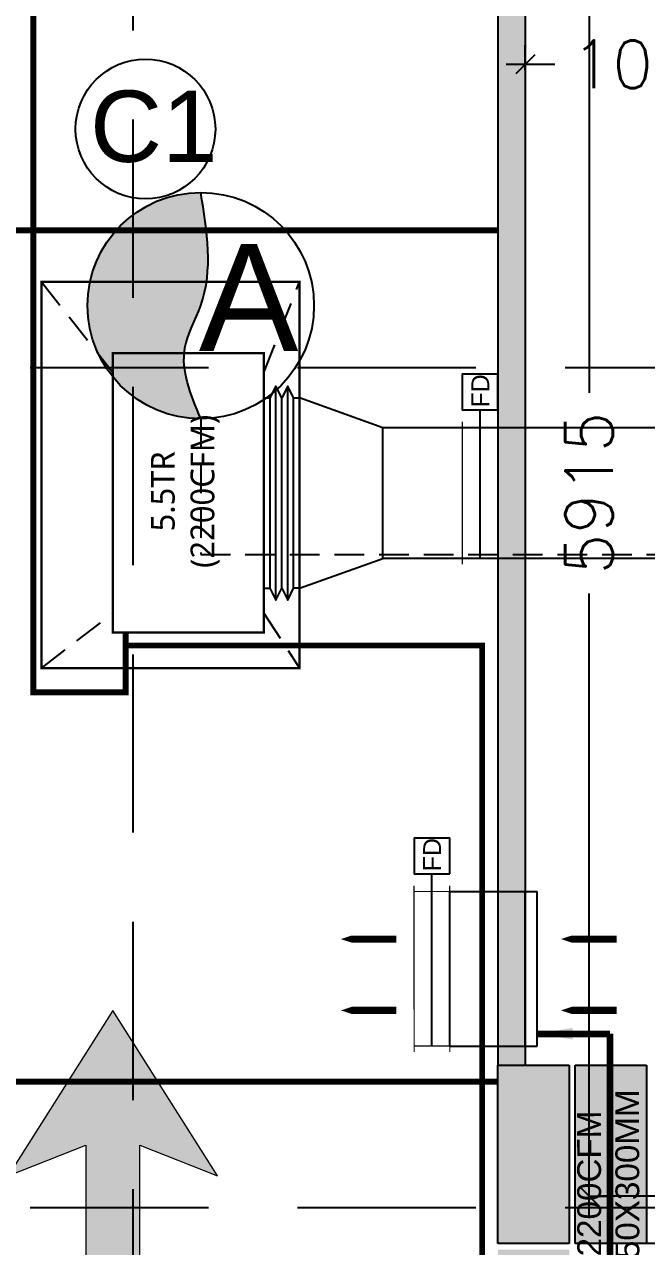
# Model space of a CAD drawing. Extents: x 11598203 to 11995143, y -3849975 to -3698974.
# Drawn here: x 11933928 to 11936544, y -3809184 to -3804042 of the extents above; entities that cross this region are included whole.
import ezdxf

# ---------------------------------------------------------------- set-up
doc = ezdxf.new("R2010")
doc.units = 0
doc.header["$MEASUREMENT"] = 0
doc.header["$PDMODE"] = 35
doc.linetypes.add('HIDDEN', pattern=[0.375, 0.25, -0.125])
doc.layers.get('0').update_dxf_attribs({"linetype": 'CONTINUOUS'})
doc.layers.get('Defpoints').update_dxf_attribs({"linetype": 'CONTINUOUS'})
for name, color, linetype in [('GRID LINES', 9, 'CONTINUOUS'), ('HATCH', 7, 'CONTINUOUS'), ('MEP_HVAC_AIR_TIGHT_PARTITION', 21, 'CONTINUOUS'), ('MEP_HVAC_COPPER_PIPE', 5, 'CONTINUOUS'), ('MEP_HVAC_FIRE DAMPER', 40, 'CONTINUOUS'), ('MEP_HVAC_RA_DUCT', 1, 'CONTINUOUS'), ('MEP_HVAC_SA_DUCT', 3, 'CONTINUOUS'), ('SECTION', 8, 'CONTINUOUS')]:
    doc.layers.add(name, color=color, linetype=linetype)
for name, color, linetype, lineweight in [('HTL-AC UNIT', 5, 'CONTINUOUS', 25), ('HVAC 3RD TYPICAL FLOOR$0$M-HVAC-RA DUCT', 1, 'CONTINUOUS', 0), ('MEP_HVAC_TEXT', 7, 'CONTINUOUS', 0)]:
    doc.layers.add(name, color=color, linetype=linetype, lineweight=lineweight)
doc.styles.add('DT', font='romans.shx')
doc.styles.get("Standard").update_dxf_attribs({"font": 'arial.ttf'})
doc.dimstyles.get("Standard").update_dxf_attribs({"dimscale": 0.7, "dimtxt": 300, "dimasz": 150, "dimexe": 200, "dimexo": 200, "dimgap": 0.25, "dimtad": 3, "dimlfac": 0.001, "dimzin": 0, "dimdsep": 46, "dimtxsty": 'Standard', "dimblk": 'ARCHTICK', "dimcen": 0.09, "dimdle": 200, "dimclrd": 256, "dimclre": 256, "dimclrt": 6, "dimadec": 0, "dimazin": 0, "dimtfac": 1, "dimtofl": 0, "dimtmove": 0, "dimatfit": 3, "dimfxl": 1, "dimtolj": 1, "dimtzin": 0, "dimarcsym": 0})

# ---------------------------------------------------------------- blocks, each defined once
blk = doc.blocks.new('8TH FLOOR')
at = {"ltscale": 500}
for points in [[(-40894.9999999404, 5479.999130359851), (-41009.9999996461, 5479.999130359851), (-41009.99999979325, 4199.999999994878), (-40895.00000009127, 4199.999999994878)], [(-41009.99999964423, 2199.999999994878), (-40894.99999994226, 2199.999999994878), (-40894.99999994226, 4199.999999994878), (-41009.99999964423, 4199.999999994878)], [(-40894.99999994226, 2199.999999994878), (-41009.99999964423, 2199.999999994878), (-41009.99999964423, 750.000869629439), (-40894.99999994226, 750.0008696299046)]]:
    blk.add_hatch(color=8, dxfattribs=at).paths.add_polyline_path(points)
at = {"lineweight": 0, "ltscale": 500}
blk.add_hatch(color=8, dxfattribs=at).paths.add_polyline_path([(-42515.7479118146, 413.8588872677647), (-42188.7479118146, 284.8588872677647), (-42629.24791181274, 980.3852030560374), (-43069.74791181274, 284.8588872663677), (-42742.74791181274, 413.8588872654364), (-42742.74791181274, -559.1411127331667), (-42515.74791181274, -559.1411127331667)])
at = {"layer": 'HATCH', "ltscale": 500}
h = blk.add_hatch(color=32, dxfattribs=at)
h.dxf.hatch_style = 1
h.paths.add_polyline_path([(-44309.99999993667, 10129.99999998417), (-44009.99999964237, 10129.99999998417), (-44009.99999964237, 9229.999999986961), (-44309.99999993667, 9229.999999986961)])
h.paths.add_polyline_path([(-6929.999999688938, 6229.99999998929), (-6629.999999688938, 6229.99999998929), (-6629.999999688938, 5251.73913045926), (-6929.999999688938, 5251.73913045926)])
h.paths.add_polyline_path([(-899.9999996982515, 6264.99999998929), (1.862645149230957e-09, 6264.99999998929), (1.862645149230957e-09, 5964.999999990221), (-899.9999996982515, 5964.999999990221)])
h.paths.add_polyline_path([(-31623.74347890913, -10479.99999998743), (-31023.74347890913, -10479.99999998743), (-31023.74347890913, -10779.9999999865), (-31623.74347890913, -10779.9999999865)])
h.paths.add_polyline_path([(-36804.99999965169, -13009.9999999837), (-36054.99999964982, -13009.9999999837), (-36054.99999964982, -13309.99999998324), (-36804.99999965169, -13309.99999998324)])
h.paths.add_polyline_path([(-26484.99999966472, 199.9999999990687), (-26184.99999996461, 199.9999999990687), (-26184.99999996461, -700.0008696326986), (-26484.99999966472, -700.0008696326986)])
h.paths.add_polyline_path([(-36354.99999994971, -17734.99913034542), (-36054.99999964982, -17734.99913034542), (-36054.99999964982, -18484.99999997485), (-36354.99999994971, -18484.99999997485)])
h.paths.add_polyline_path([(-4099.999999992549, 199.9999999995343), (-3499.999999992549, 200), (-3499.999999992549, -100), (-4099.999999992549, -100.0000000004657)])
h.paths.add_polyline_path([(-47739.99999963492, 18319.99999997579), (-46989.99999963678, 18319.99999997579), (-46989.99999963678, 18019.99999997439), (-47739.99999963492, 18019.99999997439)])
h.paths.add_polyline_path([(-47739.99999963492, 14789.99999997998), (-46839.99999963678, 14789.99999997998), (-46839.99999963678, 14489.99999997905), (-47739.99999963492, 14489.99999997905)])
h.paths.add_polyline_path([(-10758.26086936891, 299.9999999981374), (-9929.999999687076, 299.9999999981374), (-9929.999999687076, -9.313225746154785e-10), (-10758.26086936891, -9.313225746154785e-10)])
h.paths.add_polyline_path([(-36804.99999965169, -7679.999999991152), (-36054.99999964982, -7679.999999991152), (-36054.99999964982, -7979.999999990687), (-36804.99999965169, -7979.999999990687)])
h.paths.add_polyline_path([(-34514.99999965541, 900.0008696289733), (-34214.99999965355, 900.0008696289733), (-34214.99999965355, -9.313225746154785e-10), (-34514.99999965541, -9.313225746154785e-10)])
h.paths.add_polyline_path([(-40684.99999994412, 750.0008696299046), (-40384.99999964423, 750.0008696299046), (-40384.99999964423, -9.313225746154785e-10), (-40684.99999994412, -9.313225746154785e-10)])
h.paths.add_polyline_path([(-41009.99999964423, -25.00000000093132), (-40709.9999996461, -25.00000000093132), (-40709.9999996461, -775.0008696322329), (-41009.99999964423, -775.0008696322329)])
h.paths.add_polyline_path([(-47739.99999963492, 29189.99999996088), (-46989.99999963678, 29189.99999996088), (-46989.99999963678, 28889.99999995949), (-47739.99999963492, 28889.99999995949)])
h.paths.add_polyline_path([(-899.9999997001141, 29189.99999995902), (0, 29189.99999995902), (0, 28889.99999996042), (-899.9999997001141, 28889.99999996042)])
h.paths.add_polyline_path([(-47839.99999963678, 10129.99999998417), (-47539.99999993294, 10129.99999998417), (-47539.99999993294, 9229.99999998603), (-47839.99999963678, 9229.99999998603)])
h.paths.add_polyline_path([(-41009.99999964423, 750.0008696299046), (-40709.9999996461, 750.0008696299046), (-40709.9999996461, -9.313225746154785e-10), (-41009.99999964423, -9.313225746154785e-10)])
h.paths.add_polyline_path([(-999.9999999944121, 42919.99999993807), (-699.9999996963888, 42919.99999993807), (-699.9999996963888, 43898.26086947182), (-999.9999999944121, 43898.26086947182)])
h.paths.add_polyline_path([(-47739.99999963492, 21919.9999999702), (-46989.99999963678, 21919.9999999702), (-46989.99999963678, 21619.99999996973), (-47739.99999963492, 21619.99999996973)])
h.paths.add_polyline_path([(-19284.99999967404, 199.9999999990687), (-18984.9999996759, 199.9999999990687), (-18984.9999996759, -700.0008696326986), (-19284.99999967404, -700.0008696326986)])
h.paths.add_polyline_path([(-899.9999996982515, 49149.99999993155), (1.862645149230957e-09, 49149.99999993155), (1.862645149230957e-09, 48849.99999993294), (-899.9999996982515, 48849.99999993294)])
h.paths.add_polyline_path([(-899.9999997001141, 32789.9999999539), (0, 32789.9999999539), (0, 32489.9999999539), (-899.9999997001141, 32489.9999999539)])
h.paths.add_polyline_path([(-47739.99999963492, 25519.99999996601), (-46989.99999963678, 25519.99999996601), (-46989.99999963678, 25219.99999996461), (-47739.99999963492, 25219.99999996461)])
h.paths.add_polyline_path([(-15684.99999997579, 6229.999999991152), (-15384.99999967776, 6229.999999991152), (-15384.99999967776, 5329.999130359385), (-15684.99999997579, 5329.999130359385)])
h.paths.add_polyline_path([(-899.9999996982515, 25519.99999996414), (1.862645149230957e-09, 25519.99999996414), (1.862645149230957e-09, 25219.99999996461), (-899.9999996982515, 25219.99999996461)])
h.paths.add_polyline_path([(-39509.99999964796, -13009.9999999837), (-38759.99999964796, -13009.9999999837), (-38759.99999964796, -13309.99999998324), (-39509.99999964796, -13309.99999998324)])
h.paths.add_polyline_path([(-42694.99999964237, 39919.99999994319), (-42394.99999994226, 39919.99999994319), (-42394.99999994226, 39319.99913031235), (-42694.99999964237, 39319.99913031235)])
h.paths.add_polyline_path([(-47739.99999959394, 39919.99999994319), (-46839.99999963678, 39919.99999994319), (-46839.99999963678, 39619.99999994365), (-47739.99999959394, 39619.99999994365)])
h.paths.add_polyline_path([(-899.9999996963888, 39919.99999994319), (-99.99999999813735, 39919.99999994319), (-99.99999999813735, 39619.99999994319), (-899.9999996963888, 39619.99999994319)])
h.paths.add_polyline_path([(-4099.999999992549, 11189.99999998277), (-3401.09994309023, 11189.99999998277), (-3401.09994309023, 10889.99999998463), (-4099.999999992549, 10889.99999998463)])
h.paths.add_polyline_path([(-31623.74347890913, -7729.999999990687), (-31023.74347890913, -7729.999999990687), (-31023.74347890913, -8029.999999990221), (-31623.74347890913, -8029.999999990221)])
h.paths.add_polyline_path([(-44759.99999963865, -18184.99999997532), (-44009.99999964237, -18184.99999997532), (-44009.99999964237, -18484.99999997485), (-44759.99999963865, -18484.99999997485)])
h.paths.add_polyline_path([(-6929.999999690801, 299.9999999981374), (-6101.739130310714, 299.9999999981374), (-6101.739130310714, -9.313225746154785e-10), (-6929.999999690801, -9.313225746154785e-10)])
h.paths.add_polyline_path([(-899.9999996982515, 18319.99999997392), (1.862645149230957e-09, 18319.99999997392), (1.862645149230957e-09, 18019.99999997439), (-899.9999996982515, 18019.99999997439)])
h.paths.add_polyline_path([(-48040.00086926669, -18184.99999997532), (-47289.99999993481, -18184.99999997532), (-47289.99999993481, -18484.99999997485), (-48040.00086926669, -18484.99999997485)])
h.paths.add_polyline_path([(-42694.99999964237, 43520.00086956983), (-42394.99999994226, 43520.00086956983), (-42394.99999994226, 42919.99999993946), (-42694.99999964237, 42919.99999993946)])
h.paths.add_polyline_path([(-39509.99999964796, -10529.99999998696), (-38759.99999964796, -10529.99999998696), (-38759.99999964796, -10829.9999999865), (-39509.99999964796, -10829.9999999865)])
h.paths.add_polyline_path([(-42369.99999934621, 43520.00086956983), (-42069.99999964237, 43520.00086956983), (-42069.99999964237, 42919.99999993946), (-42369.99999934621, 42919.99999993946)])
h.paths.add_polyline_path([(-39509.99999964796, -7679.999999991152), (-38759.99999964796, -7679.999999991152), (-38759.99999964796, -7979.999999990687), (-39509.99999964796, -7979.999999990687)])
h.paths.add_polyline_path([(-46359.99999963865, 43820.00086941989), (-46059.99999993853, 43820.00086941989), (-46059.99999993853, 42919.99999993807), (-46359.99999963865, 42919.99999993807)])
h.paths.add_polyline_path([(-899.9999997038394, 299.9999999981374), (0, 299.9999999981374), (0, -4.656612873077393e-10), (-899.9999997038394, -4.656612873077393e-10)])
h.paths.add_polyline_path([(-28249.9999999553, 51450.00086941058), (-27950.00000025518, 51450.00086941058), (-27950.00000025518, 50549.99999992875), (-28249.9999999553, 50549.99999992875)])
h.paths.add_polyline_path([(-22219.99999996834, 51450.00086941198), (-21920.00000026822, 51450.00086941198), (-21920.00000026822, 50549.99999993015), (-22219.99999996834, 50549.99999993015)])
h.paths.add_polyline_path([(-44309.99999993667, 750.0008696299046), (-44009.99999964237, 750.0008696299046), (-44009.99999964237, -9.313225746154785e-10), (-44309.99999993667, -9.313225746154785e-10)])
h.paths.add_polyline_path([(-42369.99999934621, 39919.99999994319), (-42069.99999964237, 39919.99999994319), (-42069.99999964237, 39319.99913031235), (-42369.99999934621, 39319.99913031235)])
h.paths.add_polyline_path([(-31549.99999965541, 51450.00086941151), (-31249.9999999553, 51450.00086941151), (-31249.9999999553, 50549.99999992969), (-31549.99999965541, 50549.99999992969)])
h.paths.add_polyline_path([(-46359.99999963865, 49700.00086941384), (-46059.99999993481, 49700.00086941384), (-46059.99999993481, 48949.99999993155), (-46359.99999963865, 48949.99999993155)])
h.paths.add_polyline_path([(-42694.99999964237, 36319.99999994878), (-42394.99999994226, 36319.99999994878), (-42394.99999994226, 35719.99913031748), (-42694.99999964237, 35719.99913031748)])
h.paths.add_polyline_path([(-42369.99999934621, 35719.99913031748), (-42069.99999964237, 35719.99913031748), (-42069.99999964237, 36319.99999994785), (-42369.99999934621, 36319.99999994785)])
h.paths.add_polyline_path([(-44309.99999993667, 15239.99999997811), (-44009.99999964237, 15239.99999997811), (-44009.99999964237, 14489.99999997998), (-44309.99999993667, 14489.99999997998)])
h.paths.add_polyline_path([(-42694.99999964237, 49700.00086941384), (-42394.99999993853, 49700.00086941384), (-42394.99999993853, 48949.99999993155), (-42694.99999964237, 48949.99999993155)])
h.paths.add_polyline_path([(-44760.00086956844, -25.00000000093132), (-44009.99999964237, -25.00000000093132), (-44009.99999964237, -325.0000000004657), (-44760.00086956844, -325.0000000004657)])
h.paths.add_polyline_path([(-15684.99999997765, 199.9999999990687), (-15384.99999967963, 199.9999999990687), (-15384.99999967963, -700.0008696326986), (-15684.99999997765, -700.0008696326986)])
h.paths.add_polyline_path([(-39509.99999964796, -5199.999999994412), (-38759.99999964796, -5199.999999994412), (-38759.99999964796, -5499.999999993946), (-39509.99999964796, -5499.999999993946)])
h.paths.add_polyline_path([(-44309.99999993667, 6229.999999989755), (-44009.99999964237, 6229.999999989755), (-44009.99999964237, 5479.999130359851), (-44309.99999993667, 5479.999130359851)])
h.paths.add_polyline_path([(-36354.99999994971, -25.00000000093132), (-36054.99999964982, -25.00000000093132), (-36054.99999964982, -775.0008696322329), (-36354.99999994971, -775.0008696322329)])
h.paths.add_polyline_path([(-22884.99999967031, 199.9999999990687), (-22584.99999967031, 199.9999999990687), (-22584.99999967031, -700.0008696326986), (-22884.99999967031, -700.0008696326986)])
h.paths.add_polyline_path([(-899.9999997001141, 36319.99999994785), (1.862645149230957e-09, 36319.99999994785), (1.862645149230957e-09, 36019.99999994831), (-899.9999997001141, 36019.99999994831)])
h.paths.add_polyline_path([(-47739.99999963492, 32789.99999995483), (-46989.99999963678, 32789.99999995483), (-46989.99999963678, 32489.99999995437), (-47739.99999963492, 32489.99999995437)])
h.paths.add_polyline_path([(-6929.999999690801, -25.00000000093132), (-6329.999130060896, -25.00000000093132), (-6329.999130060896, -325.0000000004657), (-6929.999999690801, -325.0000000004657)])
h.paths.add_polyline_path([(-41009.99999964423, -17734.99913034542), (-40709.9999996461, -17734.99913034542), (-40709.9999996461, -18484.99999997485), (-41009.99999964423, -18484.99999997485)])
h.paths.add_polyline_path([(-36804.99999965169, -5199.999999994412), (-36054.99999964982, -5199.999999994412), (-36054.99999964982, -5499.999999993015), (-36804.99999965169, -5499.999999993015)])
h.paths.add_polyline_path([(-48015.00043445081, -25.00000000093132), (-47264.99956511892, -25.00000000093132), (-47264.99956511892, -325.0000000004657), (-48015.00043445081, -325.0000000004657)])
h.paths.add_polyline_path([(-10530.000869615, -25.00000000093132), (-9929.999999687076, -25.00000000093132), (-9929.999999687076, -325.0000000004657), (-10530.000869615, -325.0000000004657)])
h.paths.add_polyline_path([(-46839.99999963678, 36319.99999994878), (-47739.99999929406, 36319.99999994878), (-47739.99999929406, 36019.99999994971), (-46839.99999963678, 36019.99999994971)])
h.paths.add_polyline_path([(-34514.99999965541, 6229.999999991152), (-34214.99999965169, 6229.999999991152), (-34214.99999965169, 5329.999130359851), (-34514.99999965541, 5329.999130359851)])
h.paths.add_polyline_path([(-30084.999999661, 199.9999999990687), (-29784.99999965914, 199.9999999990687), (-29784.99999965914, -700.0008696326986), (-30084.999999661, -700.0008696326986)])
h.paths.add_polyline_path([(-36804.99999965169, -10529.99999998696), (-36054.99999964982, -10529.99999998696), (-36054.99999964982, -10829.9999999865), (-36804.99999965169, -10829.9999999865)])
h.paths.add_polyline_path([(-10229.99999998137, 6229.99999998929), (-9929.999999685213, 6229.99999998929), (-9929.999999685213, 5329.999130359385), (-10229.99999998137, 5329.999130359385)])
h.paths.add_polyline_path([(-899.9999997001141, 14789.99999997811), (0, 14789.99999997811), (0, 14489.99999997905), (-899.9999997001141, 14489.99999997905)])
h.paths.add_polyline_path([(-899.9999996982515, 9529.999999985565), (78.26086968556046, 9529.999999985565), (78.26086968556046, 9229.99999998603), (-899.9999996982515, 9229.99999998603)])
h.paths.add_polyline_path([(-39939.99999964423, 49850.00086956192), (-39639.99999964796, 49850.00086956192), (-39639.99999964796, 48949.99999993155), (-39939.99999964423, 48949.99999993155)])
edge = h.paths.add_edge_path()
edge.add_line((-19434.99999996834, 49850.00086941803), (-19434.99999996834, 48949.99999993201))
edge.add_line((-6929.999999690801, 9229.99999998603), (-5951.739130010828, 9229.99999998603))
edge.add_line((-41009.99999964423, 15239.99999997811), (-41009.99999964423, 14489.99999997905))
edge.add_line((-19134.99999967404, 42919.99999993946), (-19134.99999967217, 43820.00086941989))
edge.add_line((-40709.9999996461, 5479.999130359851), (-40709.9999996461, 6229.999999989755))
edge.add_line((-40684.99999994412, 6229.999999989755), (-40684.99999994412, 5479.999130359851))
h.paths.add_polyline_path([(-22219.99999967217, 9529.999999986496), (-21319.99913033843, 9529.999999986496), (-21319.99913033843, 9229.99999998603), (-22219.99999967217, 9229.99999998603)])
h.paths.add_polyline_path([(-37579.99999994598, 10129.99999998417), (-37279.99999964982, 10129.99999998417), (-37279.99999964982, 9230.000000179745), (-37579.99999994598, 9230.000000179745)])
h.paths.add_polyline_path([(-40684.99999994412, 9979.999999985565), (-40384.99999964423, 9979.999999985565), (-40384.99999964423, 9229.99999998603), (-40684.99999994412, 9229.99999998603)])
h.paths.add_polyline_path([(-40684.99999994412, 6229.999999989755), (-40384.99999964423, 6229.999999989755), (-40384.99999964423, 5479.999130359851), (-40684.99999994412, 5479.999130359851)])
h.paths.add_polyline_path([(-32228.26086933725, 9529.999999985565), (-31249.99999995343, 9529.999999985565), (-31249.99999995343, 9229.99999998603), (-32228.26086933725, 9229.99999998603)])
h.paths.add_polyline_path([(-30424.13043435104, 6229.999999990687), (-29445.86956496723, 6229.999999990687), (-29445.86956496723, 5929.999999990221), (-30424.13043435104, 5929.999999990221)])
h.paths.add_polyline_path([(-16860.00086900964, 9529.999999985565), (-15959.9999996759, 9529.999999985565), (-15959.9999996759, 9229.99999998603), (-16860.00086900964, 9229.99999998603)])
h.paths.add_polyline_path([(-28249.99999995902, 9529.999999986496), (-27271.73913027905, 9529.999999986496), (-27271.73913027905, 9229.99999998603), (-28249.99999995902, 9229.99999998603)])
h.paths.add_polyline_path([(-10830.00086931512, 9529.999999985565), (-9929.999999685213, 9529.999999985565), (-9929.999999685213, 9229.99999998603), (-10830.00086931512, 9229.99999998603)])
h.paths.add_polyline_path([(-41009.99999964423, 9979.999999985565), (-40709.9999996461, 9979.999999985565), (-40709.9999996461, 9229.99999998603), (-41009.99999964423, 9229.99999998603)])
h.paths.add_polyline_path([(-41009.99999964423, 6229.999999989755), (-40709.9999996461, 6229.999999989755), (-40709.9999996461, 5479.999130359851), (-41009.99999964423, 5479.999130359851)])
h.paths.add_polyline_path([(-16860.00086900964, 36319.99999994785), (-15959.9999996759, 36319.99999994785), (-15959.9999996759, 36019.99999994878), (-16860.00086900964, 36019.99999994878)], flags=16)
h.paths.add_polyline_path([(-22219.99999967217, 43520.00086956937), (-21919.99999967031, 43520.00086956937), (-21919.99999967031, 42919.9999999404), (-22219.99999967217, 42919.9999999404)], flags=16)
h.paths.add_polyline_path([(-22219.99999967217, 29189.99999995902), (-21319.99913033657, 29189.99999995902), (-21319.99913033657, 28889.99999995949), (-22219.99999967217, 28889.99999995949)], flags=16)
h.paths.add_polyline_path([(-25449.99999966286, 45379.9999999362), (-24849.99913003296, 45379.9999999362), (-24849.99913003296, 45079.99999993667), (-25449.99999966286, 45079.99999993667)], flags=16)
h.paths.add_polyline_path([(-25449.999999661, 43219.99999993946), (-24849.99913003296, 43219.99999993946), (-24849.99913003296, 42919.99999993993), (-25449.999999661, 42919.99999993993)], flags=16)
h.paths.add_polyline_path([(-16860.00086901151, 14789.99999997811), (-15959.9999996759, 14789.99999997811), (-15959.9999996759, 14489.99999997998), (-16860.00086901151, 14489.99999997998)], flags=16)
h.paths.add_polyline_path([(-41009.99999964423, 15239.99999997811), (-40709.9999996461, 15239.99999997811), (-40709.9999996461, 14489.99999997905), (-41009.99999964423, 14489.99999997905)], flags=16)
h.paths.add_polyline_path([(-31249.99999994598, 25219.99999994226), (-32150.00086928345, 25219.99999994226), (-32150.00086928345, 25519.99999996321), (-31249.99999994598, 25519.99999996321)], flags=16)
h.paths.add_polyline_path([(-38180.00086927973, 18319.99999997392), (-37279.99999965169, 18319.99999997392), (-37279.99999965169, 18019.99999997439), (-38180.00086927973, 18019.99999997439)], flags=16)
h.paths.add_polyline_path([(-31549.99999965355, 15089.99999997765), (-31249.99999995716, 15089.99999997765), (-31249.99999995716, 14189.99999997951), (-31549.99999965355, 14189.99999997951)], flags=16)
h.paths.add_polyline_path([(-38180.00086927973, 14789.99999997811), (-37279.99999965169, 14789.99999997811), (-37279.99999965169, 14489.99999997905), (-38180.00086927973, 14489.99999997905)], flags=16)
h.paths.add_polyline_path([(-22219.99999967217, 18319.99999997392), (-21319.99913033843, 18319.99999997392), (-21319.99913033843, 18019.99999997439), (-22219.99999967217, 18019.99999997439)], flags=16)
h.paths.add_polyline_path([(-40684.99999994412, 15239.99999997811), (-40384.99999964423, 15239.99999997811), (-40384.99999964423, 14489.99999997905), (-40684.99999994412, 14489.99999997905)], flags=16)
h.paths.add_polyline_path([(-38180.00086927973, 21919.99999996927), (-37279.99999965169, 21919.99999996927), (-37279.99999965169, 21619.99999996973), (-38180.00086927973, 21619.99999996973)], flags=16)
h.paths.add_polyline_path([(-16860.00086900778, 32789.9999999539), (-15959.9999996759, 32789.9999999539), (-15959.9999996759, 32489.99999995437), (-16860.00086900778, 32489.99999995437)], flags=16)
h.paths.add_polyline_path([(-16860.00086900964, 21919.99999996927), (-15959.9999996759, 21919.99999996927), (-15959.9999996759, 21619.99999996973), (-16860.00086900964, 21619.99999996973)], flags=16)
h.paths.add_polyline_path([(-16860.00086901151, 25519.99999996508), (-15959.99999967776, 25519.99999996508), (-15959.99999967776, 25219.99999996414), (-16860.00086901151, 25219.99999996414)], flags=16)
h.paths.add_polyline_path([(-13359.99999968149, 11189.99999998324), (-12759.99999968335, 11189.99999998324), (-12759.99999968335, 10889.99999998324), (-13359.99999968149, 10889.99999998324)], flags=16)
h.paths.add_polyline_path([(-6929.999999690801, 29189.99999995902), (-6029.999130355194, 29189.99999995902), (-6029.999130355194, 28889.99999995949), (-6929.999999690801, 28889.99999995949)], flags=16)
h.paths.add_polyline_path([(-10830.00086931698, 29189.99999995902), (-9929.999999685213, 29189.99999995902), (-9929.999999685213, 28889.99999995949), (-10830.00086931698, 28889.99999995949)], flags=16)
h.paths.add_polyline_path([(-28249.99999995716, 22219.99999996834), (-27949.999999661, 22219.99999996834), (-27949.999999661, 21319.99999997066), (-28249.99999995716, 21319.99999997066)], flags=16)
h.paths.add_polyline_path([(-22219.99999967031, 21919.99999996927), (-21319.99913033657, 21919.99999996927), (-21319.99913033657, 21619.99999996973), (-22219.99999967031, 21619.99999996973)], flags=16)
h.paths.add_polyline_path([(-6929.999999690801, 9529.999999985565), (-5951.739130010828, 9529.999999985565), (-5951.739130010828, 9229.99999998603), (-6929.999999690801, 9229.99999998603)], flags=16)
h.paths.add_polyline_path([(-31549.99999965541, 22219.99999996787), (-31249.9999999553, 22219.99999996787), (-31249.9999999553, 21319.99999997066), (-31549.99999965541, 21319.99999997066)], flags=16)
h.paths.add_polyline_path([(-10229.99999998324, 22219.99999996787), (-9929.999999685213, 22219.99999996787), (-9929.999999685213, 21319.9999999702), (-10229.99999998324, 21319.9999999702)], flags=16)
h.paths.add_polyline_path([(-28249.99999995902, 29189.99999995949), (-27349.99913002923, 29189.99999995949), (-27349.99913002923, 28889.99999995902), (-28249.99999995902, 28889.99999995902)], flags=16)
h.paths.add_polyline_path([(-15132.49999967963, 43219.999999939), (-14232.49999967963, 43219.999999939), (-14232.49999967963, 42919.99999993993), (-15132.49999967963, 42919.99999993993)], flags=16)
h.paths.add_polyline_path([(-10829.9999999851, 43219.999999939), (-9929.999999685213, 43219.999999939), (-9929.999999685213, 42919.99999993946), (-10829.9999999851, 42919.99999993946)], flags=16)
h.paths.add_polyline_path([(-6929.999999688938, 43219.999999939), (-6029.999999688938, 43219.999999939), (-6029.999999688938, 42919.99999993434), (-6929.999999688938, 42919.99999993434)], flags=16)
h.paths.add_polyline_path([(-22219.99999967031, 25519.99999996414), (-21319.99913033657, 25519.99999996414), (-21319.99913033657, 25219.99999996414), (-22219.99999967031, 25219.99999996414)], flags=16)
h.paths.add_polyline_path([(-28249.99999995902, 25519.99999996554), (-27349.99913003109, 25519.99999996554), (-27349.99913003109, 25219.99999996508), (-28249.99999995902, 25219.99999996508)], flags=16)
h.paths.add_polyline_path([(-34679.99999965355, 11189.99999998417), (-34079.99999995157, 11189.99999998417), (-34079.99999995157, 10889.99999998417), (-34679.99999965355, 10889.99999998417)], flags=16)
h.paths.add_polyline_path([(-22219.99999996834, 36319.99999994691), (-21319.99913033471, 36319.99999994691), (-21319.99913033471, 36019.99999994878), (-22219.99999996834, 36019.99999994878)], flags=16)
h.paths.add_polyline_path([(-38180.00086927973, 25519.99999996414), (-37279.99999965169, 25519.99999996414), (-37279.99999965169, 25219.99999996461), (-38180.00086927973, 25219.99999996461)], flags=16)
h.paths.add_polyline_path([(-6929.999999688938, 25519.99999996414), (-6029.999130355194, 25519.99999996414), (-6029.999130355194, 25219.99999996461), (-6929.999999688938, 25219.99999996461)], flags=16)
h.paths.add_polyline_path([(-10830.00086931512, 25519.99999996414), (-9929.999999687076, 25519.99999996414), (-9929.999999687076, 25219.99999996461), (-10830.00086931512, 25219.99999996461)], flags=16)
h.paths.add_polyline_path([(-6929.999999688938, 22219.9999999688), (-6629.999999690801, 22219.9999999688), (-6629.999999690801, 21319.9999999702), (-6929.999999688938, 21319.9999999702)], flags=16)
h.paths.add_polyline_path([(-28249.99999995902, 18619.99997908762), (-27949.99999966286, 18619.99997908762), (-27949.99999966286, 17719.99999997485), (-28249.99999995902, 17719.99999997485)], flags=16)
h.paths.add_polyline_path([(-6929.999999687076, 15089.99999997718), (-6629.999999688938, 15089.99999997718), (-6629.999999688938, 14189.99999997951), (-6929.999999687076, 14189.99999997951)], flags=16)
h.paths.add_polyline_path([(-22219.99999967031, 32789.99999995437), (-21319.99913033657, 32789.99999995437), (-21319.99913033657, 32489.99999995437), (-22219.99999967031, 32489.99999995437)], flags=16)
h.paths.add_polyline_path([(-10229.99999998324, 33089.99999995343), (-9929.999999685213, 33089.99999995343), (-9929.999999685213, 32189.9999999553), (-10229.99999998324, 32189.9999999553)], flags=16)
h.paths.add_polyline_path([(-6929.999999688938, 33089.99999995343), (-6629.999999688938, 33089.99999995343), (-6629.999999688938, 32189.9999999553), (-6929.999999688938, 32189.9999999553)], flags=16)
h.paths.add_polyline_path([(-32150.00086928532, 29189.99999995856), (-31249.9999999553, 29189.99999995856), (-31249.9999999553, 28889.99999995949), (-32150.00086928532, 28889.99999995949)], flags=16)
h.paths.add_polyline_path([(-16860.00086900964, 29189.99999995902), (-15959.9999996759, 29189.99999995902), (-15959.9999996759, 28888.46057634568), (-16860.00086900964, 28888.46057634568)], flags=16)
h.paths.add_polyline_path([(-38180.00086927973, 29189.99999995902), (-37279.99999965169, 29189.99999995902), (-37279.99999965169, 28889.99999995949), (-38180.00086927973, 28889.99999995949)], flags=16)
h.paths.add_polyline_path([(-23224.13043435849, 6229.999999991152), (-22245.86956527643, 6229.999999991152), (-22245.86956527643, 5929.999999989755), (-23224.13043435849, 5929.999999989755)], flags=16)
h.paths.add_polyline_path([(-31549.99999965727, 18619.99999997392), (-31249.99999995716, 18619.99999997392), (-31249.99999995716, 17719.99999997532), (-31549.99999965727, 17719.99999997532)], flags=16)
h.paths.add_polyline_path([(-35694.99999965169, 48949.99999993155), (-35394.99999994785, 48949.99999993155), (-35394.99999994785, 49750.00086956238), (-35694.99999965169, 49750.00086956238)], flags=16)
h.paths.add_polyline_path([(-6929.999999688938, 36619.99999994924), (-6629.999999688938, 36619.99999994924), (-6629.999999688938, 35719.99999994924), (-6929.999999688938, 35719.99999994924)], flags=16)
h.paths.add_polyline_path([(-31549.99999965727, 45980.00086941849), (-31249.99999995716, 45980.00086941849), (-31249.99999995716, 45079.99999993667), (-31549.99999965727, 45079.99999993667)], flags=16)
h.paths.add_polyline_path([(-16860.00086901151, 39919.99999994365), (-15959.9999996759, 39919.99999994365), (-15959.9999996759, 39619.99999994365), (-16860.00086901151, 39619.99999994365)], flags=16)
h.paths.add_polyline_path([(-22219.99999967031, 45980.00086941803), (-21919.9999999702, 45980.00086941803), (-21919.9999999702, 45079.9999999362), (-22219.99999967031, 45079.9999999362)], flags=16)
h.paths.add_polyline_path([(-35694.99999965169, 43820.00086942129), (-35394.99999995157, 43820.00086942129), (-35394.99999995157, 42919.99999993946), (-35694.99999965169, 42919.99999993946)], flags=16)
h.paths.add_polyline_path([(-19434.99999967217, 43820.00086941989), (-19134.99999997206, 43820.00086941989), (-19135.00000026636, 42919.99999991478), (-19434.99999996647, 42919.99999991478)], flags=16)
h.paths.add_polyline_path([(-38180.00086927973, 39919.99999994319), (-37279.99999965169, 39919.99999994319), (-37279.99999965169, 39619.99999994319), (-38180.00086927973, 39619.99999994319)], flags=16)
h.paths.add_polyline_path([(-28249.99999995716, 39919.99999994319), (-27271.73913027905, 39919.99999994319), (-27271.73913027905, 39619.99999994365), (-28249.99999995716, 39619.99999994365)], flags=16)
h.paths.add_polyline_path([(-39939.99999964423, 43820.00086942082), (-39639.99999994412, 43820.00086942082), (-39639.99999994412, 42919.999999939), (-39939.99999964423, 42919.999999939)], flags=16)
h.paths.add_polyline_path([(-10229.9999999851, 49850.00086941384), (-9930.000000284985, 49850.00086941384), (-9930.000000284985, 48949.99999993201), (-10229.9999999851, 48949.99999993201)], flags=16)
h.paths.add_polyline_path([(-31549.99999965541, 43820.00086942129), (-31249.9999999553, 43820.00086942129), (-31249.9999999553, 42919.99999993946), (-31549.99999965541, 42919.99999993946)], flags=16)
h.paths.add_polyline_path([(-14832.49999997765, 49850.00086941384), (-14532.50000027753, 49850.00086941384), (-14532.50000027753, 48949.99999993201), (-14832.49999997765, 48949.99999993201)], flags=16)
h.paths.add_polyline_path([(-6929.999999688938, 39919.99999994319), (-6029.999130355194, 39919.99999994319), (-6029.999130355194, 39619.99999994365), (-6929.999999688938, 39619.99999994365)], flags=16)
h.paths.add_polyline_path([(-31549.99999965541, 33089.99999995343), (-31249.99999995716, 33089.99999995343), (-31249.99999995716, 32189.99999995483), (-31549.99999965541, 32189.99999995483)], flags=16)
h.paths.add_polyline_path([(-38180.00086927973, 36319.99999994971), (-37279.99999965169, 36319.99999994971), (-37279.99999965169, 36019.99999994878), (-38180.00086927973, 36019.99999994878)], flags=16)
h.paths.add_polyline_path([(-19434.99999996834, 49850.00086941803), (-19135.00000026822, 49850.00086941803), (-19135.00000026822, 48949.9999999362), (-19434.99999996834, 48949.9999999362)], flags=16)
h.paths.add_polyline_path([(-10830.00086932816, 39919.99999994319), (-9929.99999966845, 39919.99999994319), (-9929.999999657273, 39619.99999994319), (-10830.00086931698, 39619.99999994319)], flags=16)
h.paths.add_polyline_path([(-6929.999999687076, 49850.00086941384), (-6629.999999986961, 49850.00086941384), (-6629.999999986961, 48949.99999993201), (-6929.999999687076, 48949.99999993201)], flags=16)
h.paths.add_polyline_path([(-19624.1304346621, 6229.999999989755), (-18645.86956498213, 6229.999999989755), (-18645.86956498213, 5929.999999990687), (-19624.1304346621, 5929.999999990687)], flags=16)
h.paths.add_polyline_path([(-22219.99999967031, 39919.99999994319), (-21319.99913033657, 39919.99999994319), (-21319.99913033657, 39619.99999994365), (-22219.99999967031, 39619.99999994365)], flags=16)
h.paths.add_polyline_path([(-22219.99999996834, 14789.99999997905), (-21319.99913033843, 14789.99999997905), (-21319.99913033843, 14489.99999997905), (-22219.99999996834, 14489.99999997905)], flags=16)
h.paths.add_polyline_path([(-28249.99999995716, 36619.99999994924), (-27949.99999965914, 36619.99999994924), (-27949.99999965914, 35719.99999994924), (-28249.99999995716, 35719.99999994924)], flags=16)
h.paths.add_polyline_path([(-16860.00086900964, 18319.99999997392), (-15959.9999996759, 18319.99999997392), (-15959.9999996759, 18019.99999997439), (-16860.00086900964, 18019.99999997439)], flags=16)
h.paths.add_polyline_path([(-31549.99999965541, 35719.99999994924), (-31249.99999996088, 35719.99999994924), (-31249.99999996088, 36617.57461917354), (-31549.99999965541, 36617.57461917354)], flags=16)
h.paths.add_polyline_path([(-10229.9999999851, 18619.99999997346), (-9929.999999687076, 18619.99999997346), (-9929.999999687076, 17719.99999997579), (-10229.9999999851, 17719.99999997579)], flags=16)
h.paths.add_polyline_path([(-28249.99999995716, 15089.99999997765), (-27949.999999661, 15089.99999997765), (-27949.999999661, 14189.99999997951), (-28249.99999995716, 14189.99999997951)], flags=16)
h.paths.add_polyline_path([(-6929.999999690801, 18619.99999997346), (-6629.999999690801, 18619.99999997346), (-6629.999999690801, 17719.99999997485), (-6929.999999690801, 17719.99999997485)], flags=16)
h.paths.add_polyline_path([(-32228.26086933538, 39919.99999994319), (-31249.9999999553, 39919.99999994319), (-31249.9999999553, 39619.99999994319), (-32228.26086933538, 39619.99999994319)], flags=16)
h.paths.add_polyline_path([(-10229.99999998324, 15089.99999997811), (-9929.999999687076, 15089.99999997811), (-9929.999999687076, 14189.99999997951), (-10229.99999998324, 14189.99999997951)], flags=16)
h.paths.add_polyline_path([(-28249.99999995716, 33089.99999995343), (-27949.999999661, 33089.99999995343), (-27949.999999661, 32189.99999995483), (-28249.99999995716, 32189.99999995483)], flags=16)
h.paths.add_polyline_path([(-38180.00086927973, 32789.9999999539), (-37279.99999994785, 32789.9999999539), (-37279.99999994785, 32489.99999995437), (-38180.00086927973, 32489.99999995437)], flags=16)
h.paths.add_polyline_path([(-10229.99999998324, 36619.99999994924), (-9929.999999685213, 36619.99999994924), (-9929.999999685213, 35719.99999994971), (-10229.99999998324, 35719.99999994971)], flags=16)
at = {"layer": 'HATCH', "linetype": 'HIDDEN', "ltscale": 500}
h = blk.add_hatch(color=256, dxfattribs=at)
h.dxf.hatch_style = 1
edge = h.paths.add_edge_path()
edge.add_arc((-42259.75208785385, 3946.106799244415), 476.2479119785406, 90, 270.27114717379254, ccw=False)
edge.add_arc((-43733.38647522591, 4124.380610134453), 1503.458304230406, -1.0396979912102893, 11.431278929686414, ccw=False)
edge.add_arc((-42770.76169942506, 4124.80639522057), 541.295543042432, 339.74297312214406, 357.06602707754126, ccw=False)
edge.add_arc((-40950.45120355859, 3336.409124505706), 1443.545398259879, 155.3972433932184, 161.8901475802682)
edge.add_arc((-41805.24457935803, 3727.420540138148), 520.4504603146682, 173.6347839779532, 209.6613051257783)
edge.add_line((-42257.49829543754, 3469.864220211748), (-42257.49829543754, 3469.864220211748))
at = {"layer": 'HATCH', "ltscale": 500}
h = blk.add_hatch(color=32, dxfattribs=at)
h.dxf.hatch_style = 1
edge = h.paths.add_edge_path()
edge.add_line((-47491.51982152462, -2982.403377800714), (-47459.2157641463, -2958.144263998605))
edge.add_line((-47426.48197030276, -2922.975628892891), (-47401.04308518767, -2882.120147405192))
edge.add_line((-47459.2157641463, -2958.144263998605), (-47426.48197030276, -2922.975628892891))
edge.add_line((-47401.04308518767, -2882.120147405192), (-47388.23846958764, -2851.294131210074))
edge.add_line((-45016.89860525727, -5512.808544991072), (-44992.02169997804, -5431.729527206626))
edge.add_line((-45062.57311928459, -5223.8758899807), (-45102.42215803824, -5191.260119998362))
edge.add_line((-45346.20433283783, -5173.680227084085), (-45396.64137030952, -5205.157804886345))
edge.add_arc((-45239.99999963865, -10394.99999998696), 249.9999999990632, -149.35477564383189, 12.900086912163601, ccw=False)
edge.add_line((-45396.64137030952, -5205.157804886345), (-45439.03012767807, -5248.715472917538))
edge.add_line((-45439.03012767807, -5248.715472917538), (-45469.12627235614, -5299.994244405068))
edge.add_line((-47542.2536834199, -3006.928721395321), (-47491.51982152462, -2982.403377800714))
edge = h.paths.add_edge_path()
edge.add_arc((-32851.14320452511, -1307.849094718695), 249.9999999996556, 0, 360)
edge = h.paths.add_edge_path()
edge.add_arc((-29448.25735445507, -4650.916469539516), 249.9999999996556, 0, 360)
edge = h.paths.add_edge_path()
edge.add_arc((-28312.07825179771, -10679.99999998556), 249.9999999996556, 0, 360)
edge = h.paths.add_edge_path()
edge.add_arc((-32794.99999965727, -3600.883311029524), 249.9999999996556, 0, 360)
edge = h.paths.add_edge_path()
edge.add_arc((-47624.99999993294, -15738.98025913024), 249.9999999996556, 0, 360)
edge = h.paths.add_edge_path()
edge.add_arc((-32794.99999965727, -14909.11668894812), 249.9999999996556, 0, 360)
edge = h.paths.add_edge_path()
edge.add_arc((-47624.99999993294, -2771.019740846939), 249.9999999996556, 0, 360)
edge = h.paths.add_edge_path()
edge.add_arc((-47639.99999963492, -5399.999999993015), 249.9999999996556, 0, 360)
edge = h.paths.add_edge_path()
edge.add_arc((-45239.99999963865, -13109.99999998277), 249.9999999996556, 0, 360)
edge = h.paths.add_edge_path()
edge.add_arc((-32851.14320452511, -17202.15090510994), 249.9999999996556, 0, 360)
edge = h.paths.add_edge_path()
edge.add_arc((-33733.0452262871, -7829.999999990221), 249.9999999996556, 0, 360)
edge = h.paths.add_edge_path()
edge.add_arc((-48844.99999963306, -9254.999999987893), 249.9999999996556, 0, 360)
edge = h.paths.add_edge_path()
edge.add_arc((-29448.25735445507, -13859.08353043813), 249.9999999996556, 0, 360)
edge = h.paths.add_edge_path()
edge.add_arc((-33733.0452262871, -10679.99999998556), 249.9999999996556, 0, 360)
edge = h.paths.add_edge_path()
edge.add_arc((-47639.99999963492, -13109.99999998277), 249.9999999996556, 0, 360)
edge = h.paths.add_edge_path()
edge.add_arc((-28312.07825179771, -7829.999999990221), 249.9999999996556, 0, 360)
h.paths.add_polyline_path([(-12189.99999968149, 3399.999999993946), (-11889.99999968149, 3399.999999993946), (-11889.99999968149, 2799.999999994878), (-12189.99999968149, 2799.999999994878)])
edge = h.paths.add_edge_path(flags=16)
edge.add_arc((-45239.99999963865, -5399.999999993015), 249.9999999996556, 0, 360)
edge = h.paths.add_edge_path(flags=16)
edge.add_arc((-45239.99999963865, -10394.99999998603), 249.9999999996556, 0, 360)
edge = h.paths.add_edge_path(flags=16)
edge.add_arc((-45239.99999963865, -8114.999999989755), 249.9999999996556, 0, 360)
at = {"color": 8, "lineweight": 25}
for p, q in [((-41009.99999964423, 5479.999130360782), (-41009.99999964423, 750.000869630836)), ((-40894.99999994226, 5479.999130360782), (-40894.99999994226, 750.000869630836)), ((-41009.99999964423, -9.313225746154785e-10), (-41009.99999964423, 750.0008696299046)), ((-41009.99999964423, 750.0008696299046), (-40709.9999996461, 750.0008696299046)), ((-40709.9999996461, 750.0008696299046), (-40709.9999996461, -9.313225746154785e-10)), ((-40684.99999994412, -9.313225746154785e-10), (-40684.99999994412, 750.0008696299046)), ((-40684.99999994412, 750.0008696299046), (-40384.99999964423, 750.0008696299046)), ((-40384.99999964423, 750.0008696299046), (-40384.99999964423, -9.313225746154785e-10)), ((-35199.48540256545, 200), (-40384.99999964423, 200)), ((-35199.48540256545, 0), (-40384.99999964423, 0)), ((-40709.9999996461, -9.313225746154785e-10), (-41009.99999964423, -9.313225746154785e-10)), ((-40384.99999964423, -9.313225746154785e-10), (-40684.99999994412, -9.313225746154785e-10))]:
    blk.add_line(p, q, dxfattribs=at)
at = {"color": 3, "linetype": 'HIDDEN', "lineweight": 25, "ltscale": 500}
for p, q in [((-42259.75208785571, 3469.858887265902), (-42259.75208785571, 2898.858887265902)), ((-42259.75208785571, 2898.858887265902), (-11293.24791181274, 2898.858887265902))]:
    blk.add_line(p, q, dxfattribs=at)
at = {"color": 8, "lineweight": 25, "ltscale": 500}
blk.add_line((-26484.99999966472, 199.9999999990687), (-40584.99999934621, 199.9999999990687), dxfattribs=at)
at = {"color": 8, "lineweight": 0, "ltscale": 500}
blk.add_lwpolyline([(-42515.7479118146, 413.8588872677647), (-42188.7479118146, 284.8588872677647), (-42629.24791181274, 980.3852030560374), (-43069.74791181274, 284.8588872663677), (-42742.74791181274, 413.8588872654364), (-42742.74791181274, -559.1411127331667), (-42515.74791181274, -559.1411127331667)], close=True, dxfattribs=at)
at = {"color": 8, "lineweight": -3, "ltscale": 500}
blk.add_circle((-42492.05135553889, 4689.159120206255), 293.7990361406543, dxfattribs=at)
at = {"ltscale": 500}
blk.add_circle((-42259.75208785571, 3946.106799244415), 476.247911978513, dxfattribs=at)
at = {"lineweight": -2, "ltscale": 500}
blk.add_spline([(-42259.75208785571, 3469.858887265902), (-42325.99999983422, 3769.106799244415), (-42259.75208785571, 3946.106799244415), (-42259.75208785571, 4422.354711222928)], degree=3, dxfattribs=at)
at = {"layer": 'GRID LINES', "color": 138, "linetype": 'HIDDEN', "ltscale": 3000}
for p, q in [((-42544.99999979325, 55353.8588872659), (-42544.99999979325, -16425.10462607117)), ((5022.752088187262, 3684.999999993946), (-57948.54704729095, 3684.999999993946)), ((5022.752088187262, 149.999999998603), (-57948.54704729095, 149.999999998603))]:
    blk.add_line(p, q, dxfattribs=at)
at = {"color": 8, "lineweight": 20}
blk.add_text('C1', height=300, dxfattribs=at).set_placement((-42725.19058712944, 4550.878021480981))
at = {"layer": 'GRID LINES', "color": 138, "linetype": 'HIDDEN', "ltscale": 500, "insert": (-42267.99999983422, 4205.106799244415), "char_height": 450, "width": 683.7635948192328, "attachment_point": 1}
blk.add_mtext('{\\C1;A}', dxfattribs=at)
blk = doc.blocks.new('_Oblique')
at = {"color": 0, "linetype": 'ByBlock', "lineweight": -2}
blk.add_line((-0.5, -0.5), (0.5, 0.5), dxfattribs=at)
blk = doc.blocks.new('*D65')
at = {"layer": 'Defpoints', "color": 0, "ltscale": 500, "transparency": 16777216}
for p in [(11936302.5013843, -3803056.260421219), (11936302.5013843, -3808971.26042121), (11936302.5013843, -3808971.26042121)]:
    blk.add_point(p, dxfattribs=at)
at = {"layer": 'MEP_HVAC_SA_DUCT', "ltscale": 500, "transparency": 16777216}
for p, q in [((11936302.5013843, -3802976.260421219), (11936302.5013843, -3805591.379468834)), ((11936302.5013843, -3803056.260421219), (11936222.5013843, -3803056.260421219)), ((11936302.5013843, -3809051.26042121), (11936302.5013843, -3806436.141373596)), ((11936302.5013843, -3808971.26042121), (11936382.5013843, -3808971.26042121))]:
    blk.add_line(p, q, dxfattribs=at)
at = {"layer": 'MEP_HVAC_SA_DUCT', "ltscale": 500, "transparency": 16777216, "xscale": 80, "yscale": 80, "zscale": 80}
for p, rotation in [((11936302.5013843, -3803056.260421219), 90), ((11936302.5013843, -3808971.26042121), 270)]:
    blk.add_blockref('_Oblique', p, dxfattribs=dict(at, rotation=rotation))
at = {"layer": 'MEP_HVAC_SA_DUCT', "color": 6, "ltscale": 500, "transparency": 16777216, "insert": (11936302.5013843, -3806013.760421217), "char_height": 200, "attachment_point": 5, "rotation": 90, "style": 'DT'}
blk.add_mtext('\\A1;5915', dxfattribs=at)
blk = doc.blocks.new('*D66')
at = {"layer": 'Defpoints', "color": 0, "ltscale": 500, "transparency": 16777216}
for p in [(11936034.17506834, -3804209.714808433), (11936034.17506834, -3804235.010421214), (11937108.55006862, -3804235.010421214)]:
    blk.add_point(p, dxfattribs=at)
at = {"layer": 'MEP_HVAC_SA_DUCT', "ltscale": 500, "transparency": 16777216}
for p, q in [((11936034.17506834, -3804235.010421214), (11936034.17506834, -3804129.714808433)), ((11937108.55006862, -3804235.010421214), (11937108.55006862, -3804129.714808433)), ((11935954.17506834, -3804209.714808433), (11936158.50542562, -3804209.714808433)), ((11937188.55006862, -3804209.714808433), (11936984.21971134, -3804209.714808433))]:
    blk.add_line(p, q, dxfattribs=at)
at = {"layer": 'MEP_HVAC_SA_DUCT', "ltscale": 500, "transparency": 16777216, "xscale": 80, "yscale": 80, "zscale": 80, "rotation": 180}
blk.add_blockref('_Oblique', (11936034.17506834, -3804209.714808433), dxfattribs=at)
at = {"layer": 'MEP_HVAC_SA_DUCT', "ltscale": 500, "transparency": 16777216, "xscale": 80, "yscale": 80, "zscale": 80}
blk.add_blockref('_Oblique', (11937108.55006862, -3804209.714808433), dxfattribs=at)
at = {"layer": 'MEP_HVAC_SA_DUCT', "color": 6, "ltscale": 500, "transparency": 16777216, "insert": (11936571.36256848, -3804209.714808433), "char_height": 200, "attachment_point": 5, "style": 'DT'}
blk.add_mtext('\\A1;1074', dxfattribs=at)
blk = doc.blocks.new('DUCTABLE UNIT - 5.5TR')
at = {"layer": 'HTL-AC UNIT', "color": 14, "linetype": 'HIDDEN', "ltscale": 500}
for p, q in [((11906178.42596925, -3788166.25289976), (11906409.78190145, -3788466.25289976)), ((11907803.42596925, -3788166.25289976), (11907422.07003705, -3788466.25289976)), ((11906409.78190145, -3789101.25289976), (11906178.42596925, -3789251.25289976)), ((11907422.07003705, -3789101.25289976), (11907803.42596925, -3789251.25289976))]:
    blk.add_line(p, q, dxfattribs=at)
at = {"layer": 'HTL-AC UNIT', "color": 8}
for p, q in [((11906464.92596925, -3789151.25289976), (11907364.92596925, -3789151.25289976)), ((11906514.92596925, -3789176.25289976), (11907314.92596925, -3789176.25289976)), ((11906464.92596925, -3789201.25289976), (11907364.92596925, -3789201.25289976))]:
    blk.add_line(p, q, dxfattribs=at)
at = {"layer": 'HTL-AC UNIT', "color": 14, "linetype": 'HIDDEN', "ltscale": 100, "const_width": 10}
blk.add_lwpolyline([(11906178.42596925, -3788166.25289976), (11907803.42596925, -3788166.25289976), (11907803.42596925, -3789251.25289976), (11906178.42596925, -3789251.25289976)], close=True, dxfattribs=at)
at = {"layer": 'HTL-AC UNIT', "const_width": 10}
blk.add_lwpolyline([(11906328.42596925, -3788466.25289976), (11907503.42596925, -3788466.25289976), (11907503.42596925, -3789101.25289976), (11906328.42596925, -3789101.25289976)], close=True, dxfattribs=at)
at = {"layer": 'HTL-AC UNIT', "color": 8}
for points in [[(11906514.92596925, -3789101.25289976), (11906514.92596925, -3789126.25289976)], [(11907314.92596925, -3789101.25289976), (11907314.92596925, -3789126.25289976)]]:
    blk.add_lwpolyline(points, dxfattribs=at)
blk.add_lwpolyline([(11906514.92596925, -3789226.25289976), (11907314.92596925, -3789226.25289976), (11907364.92596925, -3789201.25289976), (11907314.92596925, -3789176.25289976), (11907364.92596925, -3789151.25289976), (11907314.92596925, -3789126.25289976), (11906514.92596925, -3789126.25289976), (11906464.92596925, -3789151.25289976), (11906514.92596925, -3789176.25289976), (11906464.92596925, -3789201.25289976)], close=True, dxfattribs=at)
at = {"layer": 'HTL-AC UNIT', "color": 30}
blk.add_lwpolyline([(11906514.92596925, -3789226.25289976), (11907314.92596925, -3789226.25289976), (11907314.92596925, -3789251.25289976), (11906514.92596925, -3789251.25289976)], close=True, dxfattribs=at)
at = {"layer": 'HTL-AC UNIT', "color": 7, "insert": (11906922.13060383, -3788687.096081041), "char_height": 100, "attachment_point": 5}
blk.add_mtext('\\pxqc;{\\fGulim|b0|i0|c0|p0;\\P\\fTrebuchet MS|b0|i0|c0|p34;5.5TR\\P(2200CFM)\\P}', dxfattribs=at)
blk = doc.blocks.new('Fire Damper')
at = {"layer": 'MEP_HVAC_FIRE DAMPER', "ltscale": 500, "const_width": 5}
for points in [[(11948535, -3800411), (11948510, -3800411)], [(11949085.0657628, -3800410.721703665), (11949110.0657628, -3800410.721703665)], [(11948535, -3800561), (11948510, -3800561)], [(11949085.0657628, -3800560.721703665), (11949110.0657628, -3800560.721703665)]]:
    blk.add_lwpolyline(points, dxfattribs=at)
blk.add_lwpolyline([(11948535, -3800411), (11948535, -3800561), (11949085.0657628, -3800560.721703665), (11949085.0657628, -3800410.721703665)], close=True, dxfattribs=at)
at = {"layer": 'MEP_HVAC_FIRE DAMPER', "ltscale": 500}
blk.add_lwpolyline([(11949160.0657628, -3800560.721703665), (11949310.0657628, -3800560.721703665), (11949310.0657628, -3800410.721703665), (11949160.0657628, -3800410.721703665)], close=True, dxfattribs=at)
blk.add_lwpolyline([(11948535, -3800486), (11949160.0657628, -3800485.721703665)], dxfattribs=at)
at = {"layer": 'MEP_HVAC_FIRE DAMPER', "insert": (11948681.80788711, -3800448, -100719.6227432332), "char_height": 75, "width": 1116.509084917605, "attachment_point": 1, "rotation": 359.895028704126, "line_spacing_factor": 0.9638554216867468}
blk.add_mtext('\\pxqc;FD', dxfattribs=at)
blk = doc.blocks.new('*U79')
at = {"layer": 'MEP_HVAC_FIRE DAMPER', "ltscale": 500, "const_width": 5}
for points in [[(11948435.0657628, -3800411.000000002), (11948410.0657628, -3800411.000000002)], [(11949085.0657628, -3800410.721703665), (11949110.0657628, -3800410.721703665)], [(11948435.0657628, -3800561.000000002), (11948410.0657628, -3800561.000000002)], [(11949085.0657628, -3800560.721703665), (11949110.0657628, -3800560.721703665)]]:
    blk.add_lwpolyline(points, dxfattribs=at)
blk.add_lwpolyline([(11948435.0657628, -3800411.000000002), (11948435.0657628, -3800561.000000002), (11949085.0657628, -3800560.721703665), (11949085.0657628, -3800410.721703665)], close=True, dxfattribs=at)
at = {"layer": 'MEP_HVAC_FIRE DAMPER', "ltscale": 500}
blk.add_lwpolyline([(11949160.0657628, -3800560.721703665), (11949310.0657628, -3800560.721703665), (11949310.0657628, -3800410.721703665), (11949160.0657628, -3800410.721703665)], close=True, dxfattribs=at)
blk.add_lwpolyline([(11948435.0657628, -3800486.000000002), (11949160.0657628, -3800485.721703665)], dxfattribs=at)
at = {"layer": 'MEP_HVAC_FIRE DAMPER', "insert": (11948681.80788711, -3800448, -100719.6227432332), "char_height": 75, "width": 1116.509084917605, "attachment_point": 1, "rotation": 359.895028704126, "line_spacing_factor": 0.9638554216867468}
blk.add_mtext('\\pxqc;FD', dxfattribs=at)

msp = doc.modelspace()

# ---------------------------------------------------------------- linework, layer by layer
at = {"layer": 'HTL-AC UNIT', "color": 4, "ltscale": 500, "const_width": 25}
msp.add_lwpolyline([(11934354, -3806600.260421213), (11934354, -3806655), (11935853, -3806655), (11935853, -3810026), (11940934, -3810026)], dxfattribs=at)
at = {"layer": 'HVAC 3RD TYPICAL FLOOR$0$M-HVAC-RA DUCT', "lineweight": 35}
for points in [[(11935492.57420582, -3807890.204298064, 30, 30, 0), (11935410.9428313, -3807890.204298064, 100, 0, 0), (11935258.56438243, -3807890.204298064, 0, 0, 0)], [(11936418.18489173, -3807890.204298064, 30, 30, 0), (11936336.55351721, -3807890.204298064, 100, 0, 0), (11936184.17506834, -3807890.204298064, 0, 0, 0)], [(11935492.57420582, -3808190.204298064, 30, 30, 0), (11935410.9428313, -3808190.204298064, 100, 0, 0), (11935258.56438243, -3808190.204298064, 0, 0, 0)], [(11936418.18489173, -3808190.204298064, 30, 30, 0), (11936336.55351721, -3808190.204298064, 100, 0, 0), (11936184.17506834, -3808190.204298064, 0, 0, 0)]]:
    msp.add_lwpolyline(points, format="xyseb", dxfattribs=at)
at = {"layer": 'MEP_HVAC_AIR_TIGHT_PARTITION', "ltscale": 500, "const_width": 25}
msp.add_lwpolyline([(11935919.17506864, -3808490.204298063), (11933838.0365751, -3808490.204298063), (11933838.0365751, -3804907.892803087), (11935919.17506864, -3804907.892803087)], dxfattribs=at)
at = {"layer": 'MEP_HVAC_COPPER_PIPE'}
msp.add_lwpolyline([(11944615.46556106, -3799609.389452553, 25, 25, 0), (11944615.46556106, -3802675, 25, 25, 0), (11933966, -3802675, 25, 25, 0), (11933966, -3806852, 25, 25, 0), (11934354, -3806852, 25, 25, 0), (11934354, -3806600.260421213, 0, 0, 0)], format="xyseb", dxfattribs=at)
at = {"layer": 'MEP_HVAC_RA_DUCT', "ltscale": 500}
for points in [[(11935716.44249152, -3807690.204298064), (11936084.17506834, -3807690.204298064)], [(11935716.44249152, -3808340.204298064), (11935716.44249152, -3807690.204298064)], [(11936034.17506834, -3808340.204298064), (11936034.17506834, -3807690.204298064)], [(11936084.17506834, -3808340.204298064), (11936084.17506834, -3807690.204298064)], [(11935716.44249152, -3808340.204298064), (11936084.17506834, -3808340.204298064)]]:
    msp.add_lwpolyline(points, dxfattribs=at)
at = {"layer": 'MEP_HVAC_SA_DUCT', "ltscale": 500}
for points in [[(11935085.04557078, -3806413.760421214), (11935085.04557078, -3805613.760421214)], [(11935435.04557078, -3805738.760421214), (11935085.04557078, -3805613.760421214)], [(11935435.04557078, -3806288.760421214), (11935435.04557078, -3805738.760421214)], [(11941291.10041741, -3805738.76042118), (11935435.04557078, -3805738.76042118)], [(11935435.04557079, -3806288.76042118), (11935435.04557078, -3805738.76042118)], [(11935085.04557078, -3806413.760421214), (11935435.04557078, -3806288.760421214)], [(11941291.10041741, -3806288.76042118), (11935435.04557079, -3806288.76042118)]]:
    msp.add_lwpolyline(points, dxfattribs=at)

# ---------------------------------------------------------------- block references
at = {"layer": 'HTL-AC UNIT', "ltscale": 500, "rotation": 90}
msp.add_blockref('DUCTABLE UNIT - 5.5TR', (8145833.79267102, -15712928.68639046), dxfattribs=at)
at = {"layer": 'MEP_HVAC_SA_DUCT', "rotation": 90}
for name, p in [('Fire Damper', (8135358.453364969, -15754823.82618398)), ('*U79', (8135155.720787856, -15756775.27006087))]:
    msp.add_blockref(name, p, dxfattribs=at)
at = {"layer": 'SECTION', "color": 0, "ltscale": 500}
msp.add_blockref('8TH FLOOR', (11976929.17506828, -3809171.260421205), dxfattribs=at)

# ---------------------------------------------------------------- texts
at = {"layer": 'MEP_HVAC_TEXT', "insert": (11936250.64773455, -3807802.27098664), "char_height": 100, "width": 2233.01816983521, "attachment_point": 3, "rotation": 90.10497129587398, "line_spacing_factor": 0.9638554216867468}
msp.add_mtext('\\pxqc;2200CFM\\P650X300MM', dxfattribs=at)

# ---------------------------------------------------------------- dimensions: what is measured, and where the dimension line sits
at = {"layer": 'MEP_HVAC_SA_DUCT', "ltscale": 500}
dim = msp.add_linear_dim(base=(11936302.5013843, -3808971.26042121), p1=(11936302.5013843, -3803056.260421217), p2=(11936302.50138429, -3808971.260421208), angle=90, dimstyle='Standard', override={"dimscale": 1, "dimtxt": 200, "dimasz": 80, "dimexe": 80, "dimexo": 0, "dimgap": 70, "dimtad": 0, "dimdec": 0, "dimlfac": 1, "dimzin": 12, "dimtxsty": 'DT', "dimblk": 'Oblique', "dimcen": 2, "dimdle": 80, "dimtdec": 0, "dimtix": 1, "dimtofl": 1, "dimtmove": 2, "dimlwd": 65535, "dimlwe": 65535}, dxfattribs=at)
dim.commit()
dim.dimension.update_dxf_attribs({"geometry": '*D65', "text_midpoint": (11936302.5013843, -3806013.760421217)})
dim = msp.add_linear_dim(base=(11936034.17506834, -3804209.714808433), p1=(11937108.55006862, -3804235.010421214), p2=(11936034.17506834, -3804235.010421214), dimstyle='Standard', override={"dimscale": 1, "dimtxt": 200, "dimasz": 80, "dimexe": 80, "dimexo": 0, "dimgap": 70, "dimtad": 0, "dimdec": 0, "dimlfac": 1, "dimzin": 12, "dimtxsty": 'DT', "dimblk": 'Oblique', "dimcen": 2, "dimdle": 80, "dimtdec": 0, "dimtix": 1, "dimtofl": 1, "dimtmove": 2, "dimlwd": 65535, "dimlwe": 65535}, dxfattribs=at)
dim.commit()
dim.dimension.update_dxf_attribs({"geometry": '*D66', "text_midpoint": (11936571.36256848, -3804209.714808433)})

# ---------------------------------------------------------------- leaders
at = {"layer": 'MEP_HVAC_TEXT'}
msp.add_leader([(11936084.17506834, -3808288.259315971), (11936389.32913734, -3808288.259315971), (11936389.32913734, -3809315.081301186)], dimstyle='Standard', override={"dimscale": 1, "dimtxt": 200, "dimasz": 150, "dimexe": 80, "dimexo": 0, "dimgap": 70, "dimtad": 0, "dimdec": 0, "dimlfac": 1, "dimzin": 12, "dimtxsty": 'DT', "dimcen": 2, "dimdle": 80, "dimclrd": 256, "dimtdec": 0, "dimtix": 1, "dimtofl": 1, "dimtmove": 2, "dimlwd": 65535, "dimlwe": 65535}, dxfattribs=at)

doc.saveas('drawing.dxf')
